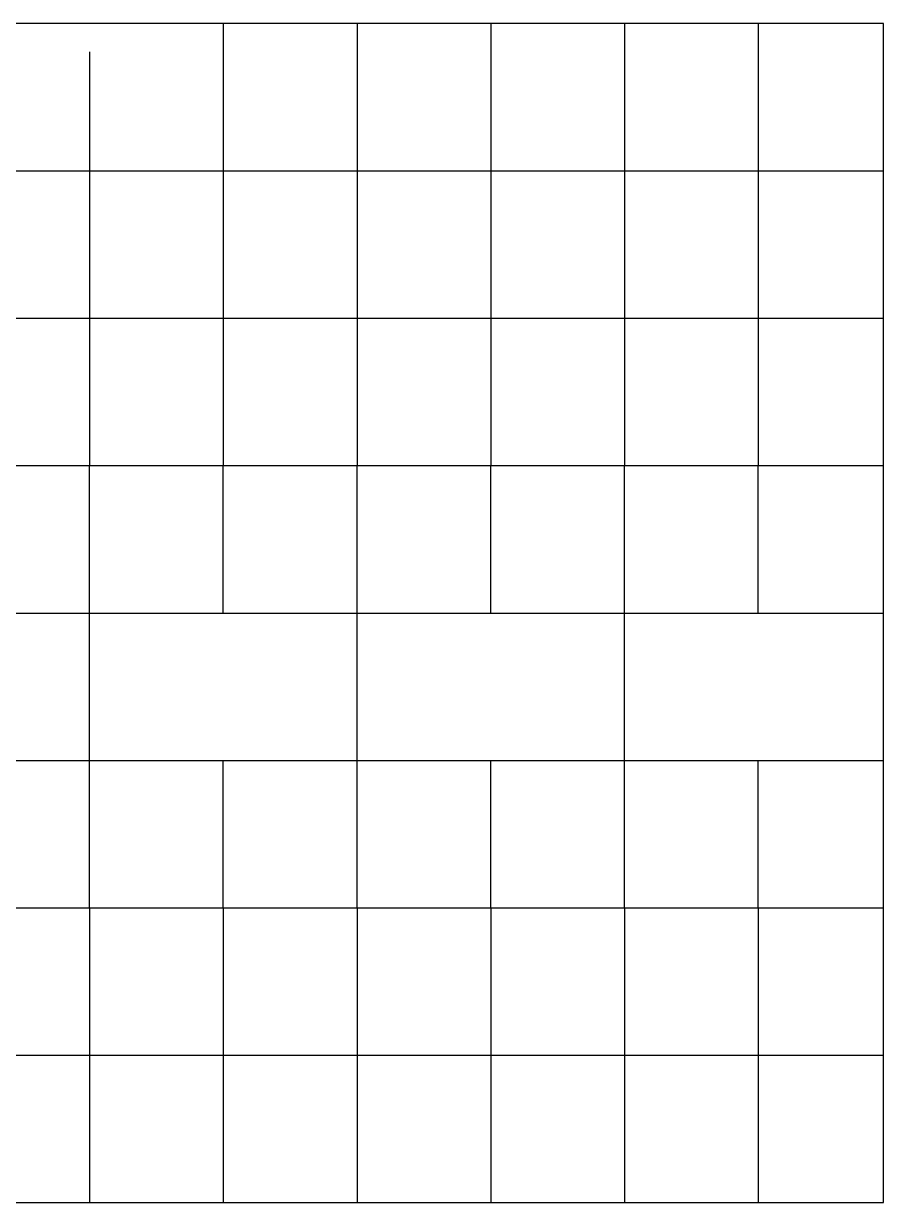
# Model space of a CAD drawing. Extents: x 0 to 304, y 0 to 158.
# Drawn here: x 265.9 to 303.5, y 106 to 157.6 of the extents above; entities that cross this region are included whole.
import ezdxf

# ---------------------------------------------------------------- set-up
doc = ezdxf.new("R2010")
doc.units = 0

msp = doc.modelspace()

# ---------------------------------------------------------------- linework, layer by layer
at = {"layer": '2xDUENQ T250SP40'}
for p, q in [((268.8, 131.8, 4.8), (268.8, 138.25, 4.8)), ((268.8, 131.8, 9.6), (268.8, 138.25, 9.6)), ((268.8, 131.8, 14.4), (268.8, 138.25, 14.4)), ((280.5, 131.8, 4.8), (280.5, 138.25, 4.8)), ((280.5, 131.8, 9.6), (280.5, 138.25, 9.6)), ((280.5, 131.8, 14.4), (280.5, 138.25, 14.4)), ((292.2, 131.8, 4.8), (292.2, 138.25, 4.8)), ((292.2, 131.8, 9.6), (292.2, 138.25, 9.6)), ((292.2, 131.8, 14.4), (292.2, 138.25, 14.4)), ((268.8, 118.9, 4.8), (268.8, 125.35, 4.8)), ((268.8, 118.9, 9.6), (268.8, 125.35, 9.6)), ((268.8, 118.9, 14.4), (268.8, 125.35, 14.4)), ((280.5, 118.9, 4.8), (280.5, 125.35, 4.8)), ((280.5, 118.9, 9.6), (280.5, 125.35, 9.6)), ((280.5, 118.9, 14.4), (280.5, 125.35, 14.4)), ((292.2, 118.9, 4.8), (292.2, 125.35, 4.8)), ((292.2, 118.9, 9.6), (292.2, 125.35, 9.6)), ((292.2, 118.9, 14.4), (292.2, 125.35, 14.4))]:
    msp.add_line(p, q, dxfattribs=at)
at = {"layer": '2xDUENQ T450SP30'}
for p, q in [((263.85, 151.15, 4.8), (267.9, 151.15, 4.8)), ((263.85, 151.15, 9.6), (267.9, 151.15, 9.6)), ((263.85, 151.15, 14.4), (267.9, 151.15, 14.4)), ((275.55, 151.15, 4.8), (279.6, 151.15, 4.8)), ((275.55, 151.15, 9.6), (279.6, 151.15, 9.6)), ((275.55, 151.15, 14.4), (279.6, 151.15, 14.4)), ((287.25, 151.15, 4.8), (291.3, 151.15, 4.8)), ((287.25, 151.15, 9.6), (291.3, 151.15, 9.6)), ((287.25, 151.15, 14.4), (291.3, 151.15, 14.4)), ((298.95, 151.15, 4.8), (303.525, 151.15, 4.8)), ((298.95, 151.15, 9.6), (303.525, 151.15, 9.6)), ((298.95, 151.15, 14.4), (303.525, 151.15, 14.4)), ((263.85, 144.7, 4.8), (267.9, 144.7, 4.8)), ((263.85, 144.7, 9.6), (267.9, 144.7, 9.6)), ((263.85, 144.7, 14.4), (267.9, 144.7, 14.4)), ((275.55, 144.7, 4.8), (279.6, 144.7, 4.8)), ((275.55, 144.7, 9.6), (279.6, 144.7, 9.6)), ((275.55, 144.7, 14.4), (279.6, 144.7, 14.4)), ((287.25, 144.7, 4.8), (291.3, 144.7, 4.8)), ((287.25, 144.7, 9.6), (291.3, 144.7, 9.6)), ((287.25, 144.7, 14.4), (291.3, 144.7, 14.4)), ((298.95, 144.7, 4.8), (303.525, 144.7, 4.8)), ((298.95, 144.7, 9.6), (303.525, 144.7, 9.6)), ((298.95, 144.7, 14.4), (303.525, 144.7, 14.4)), ((263.85, 138.25, 4.8), (267.9, 138.25, 4.8)), ((263.85, 138.25, 9.6), (267.9, 138.25, 9.6)), ((263.85, 138.25, 14.4), (267.9, 138.25, 14.4)), ((275.55, 138.25, 4.8), (279.6, 138.25, 4.8)), ((275.55, 138.25, 9.6), (279.6, 138.25, 9.6)), ((275.55, 138.25, 14.4), (279.6, 138.25, 14.4)), ((287.25, 138.25, 4.8), (291.3, 138.25, 4.8)), ((287.25, 138.25, 9.6), (291.3, 138.25, 9.6)), ((287.25, 138.25, 14.4), (291.3, 138.25, 14.4)), ((298.95, 138.25, 4.8), (303.525, 138.25, 4.8)), ((298.95, 138.25, 9.6), (303.525, 138.25, 9.6)), ((298.95, 138.25, 14.4), (303.525, 138.25, 14.4)), ((263.85, 131.8, 4.8), (267.9, 131.8, 4.8)), ((263.85, 131.8, 9.6), (267.9, 131.8, 9.6)), ((263.85, 131.8, 14.4), (267.9, 131.8, 14.4)), ((275.55, 131.8, 4.8), (279.6, 131.8, 4.8)), ((275.55, 131.8, 9.6), (279.6, 131.8, 9.6)), ((275.55, 131.8, 14.4), (279.6, 131.8, 14.4)), ((287.25, 131.8, 4.8), (291.3, 131.8, 4.8)), ((287.25, 131.8, 9.6), (291.3, 131.8, 9.6)), ((287.25, 131.8, 14.4), (291.3, 131.8, 14.4)), ((298.95, 131.8, 4.8), (303.525, 131.8, 4.8)), ((298.95, 131.8, 9.6), (303.525, 131.8, 9.6)), ((298.95, 131.8, 14.4), (303.525, 131.8, 14.4)), ((263.85, 125.35, 4.8), (267.9, 125.35, 4.8)), ((263.85, 125.35, 9.6), (267.9, 125.35, 9.6)), ((263.85, 125.35, 14.4), (267.9, 125.35, 14.4)), ((275.55, 125.35, 4.8), (279.6, 125.35, 4.8)), ((275.55, 125.35, 9.6), (279.6, 125.35, 9.6)), ((275.55, 125.35, 14.4), (279.6, 125.35, 14.4)), ((287.25, 125.35, 4.8), (291.3, 125.35, 4.8)), ((287.25, 125.35, 9.6), (291.3, 125.35, 9.6)), ((287.25, 125.35, 14.4), (291.3, 125.35, 14.4)), ((298.95, 125.35, 4.8), (303.525, 125.35, 4.8)), ((298.95, 125.35, 9.6), (303.525, 125.35, 9.6)), ((298.95, 125.35, 14.4), (303.525, 125.35, 14.4)), ((263.85, 118.9, 4.8), (267.9, 118.9, 4.8)), ((263.85, 118.9, 9.6), (267.9, 118.9, 9.6)), ((263.85, 118.9, 14.4), (267.9, 118.9, 14.4)), ((275.55, 118.9, 4.8), (279.6, 118.9, 4.8)), ((275.55, 118.9, 9.6), (279.6, 118.9, 9.6)), ((275.55, 118.9, 14.4), (279.6, 118.9, 14.4)), ((287.25, 118.9, 4.8), (291.3, 118.9, 4.8)), ((287.25, 118.9, 9.6), (291.3, 118.9, 9.6)), ((287.25, 118.9, 14.4), (291.3, 118.9, 14.4)), ((298.95, 118.9, 4.8), (303.525, 118.9, 4.8)), ((298.95, 118.9, 9.6), (303.525, 118.9, 9.6)), ((298.95, 118.9, 14.4), (303.525, 118.9, 14.4)), ((263.85, 112.45, 4.8), (267.9, 112.45, 4.8)), ((263.85, 112.45, 9.6), (267.9, 112.45, 9.6)), ((263.85, 112.45, 14.4), (267.9, 112.45, 14.4)), ((275.55, 112.45, 4.8), (279.6, 112.45, 4.8)), ((275.55, 112.45, 9.6), (279.6, 112.45, 9.6)), ((275.55, 112.45, 14.4), (279.6, 112.45, 14.4)), ((287.25, 112.45, 4.8), (291.3, 112.45, 4.8)), ((287.25, 112.45, 9.6), (291.3, 112.45, 9.6)), ((287.25, 112.45, 14.4), (291.3, 112.45, 14.4)), ((298.95, 112.45, 4.8), (303.525, 112.45, 4.8)), ((298.95, 112.45, 9.6), (303.525, 112.45, 9.6)), ((298.95, 112.45, 14.4), (303.525, 112.45, 14.4))]:
    msp.add_line(p, q, dxfattribs=at)
at = {"layer": '2xDUENQ T450SP40'}
for p, q in [((267.9, 151.15, 14.4), (268.8, 151.15, 14.4)), ((268.8, 151.15, 14.4), (274.65, 151.15, 14.4)), ((274.65, 151.15, 14.4), (275.55, 151.15, 14.4)), ((279.6, 151.15, 14.4), (280.5, 151.15, 14.4)), ((280.5, 151.15, 14.4), (286.35, 151.15, 14.4)), ((286.35, 151.15, 14.4), (287.25, 151.15, 14.4)), ((291.3, 151.15, 4.8), (292.2, 151.15, 4.8)), ((291.3, 151.15, 9.6), (292.2, 151.15, 9.6)), ((291.3, 151.15, 14.4), (292.2, 151.15, 14.4)), ((292.2, 151.15, 4.8), (298.05, 151.15, 4.8)), ((292.2, 151.15, 9.6), (298.05, 151.15, 9.6)), ((292.2, 151.15, 14.4), (298.05, 151.15, 14.4)), ((298.05, 151.15, 4.8), (298.95, 151.15, 4.8)), ((298.05, 151.15, 9.6), (298.95, 151.15, 9.6)), ((298.05, 151.15, 14.4), (298.95, 151.15, 14.4)), ((267.9, 144.7, 14.4), (268.8, 144.7, 14.4)), ((268.8, 144.7, 14.4), (274.65, 144.7, 14.4)), ((274.65, 144.7, 14.4), (275.55, 144.7, 14.4)), ((279.6, 144.7, 14.4), (280.5, 144.7, 14.4)), ((280.5, 144.7, 14.4), (286.35, 144.7, 14.4)), ((286.35, 144.7, 14.4), (287.25, 144.7, 14.4)), ((291.3, 144.7, 4.8), (292.2, 144.7, 4.8)), ((291.3, 144.7, 9.6), (292.2, 144.7, 9.6)), ((291.3, 144.7, 14.4), (292.2, 144.7, 14.4)), ((292.2, 144.7, 4.8), (298.05, 144.7, 4.8)), ((292.2, 144.7, 9.6), (298.05, 144.7, 9.6)), ((292.2, 144.7, 14.4), (298.05, 144.7, 14.4)), ((298.05, 144.7, 4.8), (298.95, 144.7, 4.8)), ((298.05, 144.7, 9.6), (298.95, 144.7, 9.6)), ((298.05, 144.7, 14.4), (298.95, 144.7, 14.4)), ((267.9, 138.25, 14.4), (268.8, 138.25, 14.4)), ((268.8, 138.25, 14.4), (274.65, 138.25, 14.4)), ((274.65, 138.25, 14.4), (275.55, 138.25, 14.4)), ((279.6, 138.25, 14.4), (280.5, 138.25, 14.4)), ((280.5, 138.25, 14.4), (286.35, 138.25, 14.4)), ((286.35, 138.25, 14.4), (287.25, 138.25, 14.4)), ((291.3, 138.25, 4.8), (292.2, 138.25, 4.8)), ((291.3, 138.25, 9.6), (292.2, 138.25, 9.6)), ((291.3, 138.25, 14.4), (292.2, 138.25, 14.4)), ((292.2, 138.25, 4.8), (298.05, 138.25, 4.8)), ((292.2, 138.25, 9.6), (298.05, 138.25, 9.6)), ((292.2, 138.25, 14.4), (298.05, 138.25, 14.4)), ((298.05, 138.25, 4.8), (298.95, 138.25, 4.8)), ((298.05, 138.25, 9.6), (298.95, 138.25, 9.6)), ((298.05, 138.25, 14.4), (298.95, 138.25, 14.4)), ((267.9, 131.8, 14.4), (268.8, 131.8, 14.4)), ((268.8, 131.8, 14.4), (274.65, 131.8, 14.4)), ((274.65, 131.8, 14.4), (275.55, 131.8, 14.4)), ((279.6, 131.8, 14.4), (280.5, 131.8, 14.4)), ((280.5, 131.8, 14.4), (286.35, 131.8, 14.4)), ((286.35, 131.8, 14.4), (287.25, 131.8, 14.4)), ((291.3, 131.8, 4.8), (292.2, 131.8, 4.8)), ((291.3, 131.8, 9.6), (292.2, 131.8, 9.6)), ((291.3, 131.8, 14.4), (292.2, 131.8, 14.4)), ((292.2, 131.8, 4.8), (298.05, 131.8, 4.8)), ((292.2, 131.8, 9.6), (298.05, 131.8, 9.6)), ((292.2, 131.8, 14.4), (298.05, 131.8, 14.4)), ((298.05, 131.8, 4.8), (298.95, 131.8, 4.8)), ((298.05, 131.8, 9.6), (298.95, 131.8, 9.6)), ((298.05, 131.8, 14.4), (298.95, 131.8, 14.4)), ((267.9, 125.35, 14.4), (268.8, 125.35, 14.4)), ((268.8, 125.35, 14.4), (274.65, 125.35, 14.4)), ((274.65, 125.35, 14.4), (275.55, 125.35, 14.4)), ((279.6, 125.35, 14.4), (280.5, 125.35, 14.4)), ((280.5, 125.35, 14.4), (286.35, 125.35, 14.4)), ((286.35, 125.35, 14.4), (287.25, 125.35, 14.4)), ((291.3, 125.35, 4.8), (292.2, 125.35, 4.8)), ((291.3, 125.35, 9.6), (292.2, 125.35, 9.6)), ((291.3, 125.35, 14.4), (292.2, 125.35, 14.4)), ((292.2, 125.35, 4.8), (298.05, 125.35, 4.8)), ((292.2, 125.35, 9.6), (298.05, 125.35, 9.6)), ((292.2, 125.35, 14.4), (298.05, 125.35, 14.4)), ((298.05, 125.35, 4.8), (298.95, 125.35, 4.8)), ((298.05, 125.35, 9.6), (298.95, 125.35, 9.6)), ((298.05, 125.35, 14.4), (298.95, 125.35, 14.4)), ((267.9, 118.9, 14.4), (268.8, 118.9, 14.4)), ((268.8, 118.9, 14.4), (274.65, 118.9, 14.4)), ((274.65, 118.9, 14.4), (275.55, 118.9, 14.4)), ((279.6, 118.9, 14.4), (280.5, 118.9, 14.4)), ((280.5, 118.9, 14.4), (286.35, 118.9, 14.4)), ((286.35, 118.9, 14.4), (287.25, 118.9, 14.4)), ((291.3, 118.9, 4.8), (292.2, 118.9, 4.8)), ((291.3, 118.9, 9.6), (292.2, 118.9, 9.6)), ((291.3, 118.9, 14.4), (292.2, 118.9, 14.4)), ((292.2, 118.9, 4.8), (298.05, 118.9, 4.8)), ((292.2, 118.9, 9.6), (298.05, 118.9, 9.6)), ((292.2, 118.9, 14.4), (298.05, 118.9, 14.4)), ((298.05, 118.9, 4.8), (298.95, 118.9, 4.8)), ((298.05, 118.9, 9.6), (298.95, 118.9, 9.6)), ((298.05, 118.9, 14.4), (298.95, 118.9, 14.4)), ((267.9, 112.45, 14.4), (268.8, 112.45, 14.4)), ((268.8, 112.45, 14.4), (274.65, 112.45, 14.4)), ((274.65, 112.45, 14.4), (275.55, 112.45, 14.4)), ((279.6, 112.45, 14.4), (280.5, 112.45, 14.4)), ((280.5, 112.45, 14.4), (286.35, 112.45, 14.4)), ((286.35, 112.45, 14.4), (287.25, 112.45, 14.4)), ((291.3, 112.45, 4.8), (292.2, 112.45, 4.8)), ((291.3, 112.45, 9.6), (292.2, 112.45, 9.6)), ((291.3, 112.45, 14.4), (292.2, 112.45, 14.4)), ((292.2, 112.45, 4.8), (298.05, 112.45, 4.8)), ((292.2, 112.45, 9.6), (298.05, 112.45, 9.6)), ((292.2, 112.45, 14.4), (298.05, 112.45, 14.4)), ((298.05, 112.45, 4.8), (298.95, 112.45, 4.8)), ((298.05, 112.45, 9.6), (298.95, 112.45, 9.6)), ((298.05, 112.45, 14.4), (298.95, 112.45, 14.4))]:
    msp.add_line(p, q, dxfattribs=at)
at = {"layer": '2xDUENQ T450SP50'}
for p, q in [((267.9, 151.15, 4.8), (268.8, 151.15, 4.8)), ((267.9, 151.15, 9.6), (268.8, 151.15, 9.6)), ((268.8, 151.15, 4.8), (274.65, 151.15, 4.8)), ((268.8, 151.15, 9.6), (274.65, 151.15, 9.6)), ((274.65, 151.15, 4.8), (275.55, 151.15, 4.8)), ((274.65, 151.15, 9.6), (275.55, 151.15, 9.6)), ((279.6, 151.15, 4.8), (280.5, 151.15, 4.8)), ((279.6, 151.15, 9.6), (280.5, 151.15, 9.6)), ((280.5, 151.15, 4.8), (286.35, 151.15, 4.8)), ((280.5, 151.15, 9.6), (286.35, 151.15, 9.6)), ((286.35, 151.15, 4.8), (287.25, 151.15, 4.8)), ((286.35, 151.15, 9.6), (287.25, 151.15, 9.6)), ((267.9, 144.7, 4.8), (268.8, 144.7, 4.8)), ((267.9, 144.7, 9.6), (268.8, 144.7, 9.6)), ((268.8, 144.7, 4.8), (274.65, 144.7, 4.8)), ((268.8, 144.7, 9.6), (274.65, 144.7, 9.6)), ((274.65, 144.7, 4.8), (275.55, 144.7, 4.8)), ((274.65, 144.7, 9.6), (275.55, 144.7, 9.6)), ((279.6, 144.7, 4.8), (280.5, 144.7, 4.8)), ((279.6, 144.7, 9.6), (280.5, 144.7, 9.6)), ((280.5, 144.7, 4.8), (286.35, 144.7, 4.8)), ((280.5, 144.7, 9.6), (286.35, 144.7, 9.6)), ((286.35, 144.7, 4.8), (287.25, 144.7, 4.8)), ((286.35, 144.7, 9.6), (287.25, 144.7, 9.6)), ((267.9, 138.25, 4.8), (268.8, 138.25, 4.8)), ((267.9, 138.25, 9.6), (268.8, 138.25, 9.6)), ((268.8, 138.25, 4.8), (274.65, 138.25, 4.8)), ((268.8, 138.25, 9.6), (274.65, 138.25, 9.6)), ((274.65, 138.25, 4.8), (275.55, 138.25, 4.8)), ((274.65, 138.25, 9.6), (275.55, 138.25, 9.6)), ((279.6, 138.25, 4.8), (280.5, 138.25, 4.8)), ((279.6, 138.25, 9.6), (280.5, 138.25, 9.6)), ((280.5, 138.25, 4.8), (286.35, 138.25, 4.8)), ((280.5, 138.25, 9.6), (286.35, 138.25, 9.6)), ((286.35, 138.25, 4.8), (287.25, 138.25, 4.8)), ((286.35, 138.25, 9.6), (287.25, 138.25, 9.6)), ((267.9, 131.8, 4.8), (268.8, 131.8, 4.8)), ((267.9, 131.8, 9.6), (268.8, 131.8, 9.6)), ((268.8, 131.8, 4.8), (274.65, 131.8, 4.8)), ((268.8, 131.8, 9.6), (274.65, 131.8, 9.6)), ((274.65, 131.8, 4.8), (275.55, 131.8, 4.8)), ((274.65, 131.8, 9.6), (275.55, 131.8, 9.6)), ((279.6, 131.8, 4.8), (280.5, 131.8, 4.8)), ((279.6, 131.8, 9.6), (280.5, 131.8, 9.6)), ((280.5, 131.8, 4.8), (286.35, 131.8, 4.8)), ((280.5, 131.8, 9.6), (286.35, 131.8, 9.6)), ((286.35, 131.8, 4.8), (287.25, 131.8, 4.8)), ((286.35, 131.8, 9.6), (287.25, 131.8, 9.6)), ((267.9, 125.35, 4.8), (268.8, 125.35, 4.8)), ((267.9, 125.35, 9.6), (268.8, 125.35, 9.6)), ((268.8, 125.35, 4.8), (274.65, 125.35, 4.8)), ((268.8, 125.35, 9.6), (274.65, 125.35, 9.6)), ((274.65, 125.35, 4.8), (275.55, 125.35, 4.8)), ((274.65, 125.35, 9.6), (275.55, 125.35, 9.6)), ((279.6, 125.35, 4.8), (280.5, 125.35, 4.8)), ((279.6, 125.35, 9.6), (280.5, 125.35, 9.6)), ((280.5, 125.35, 4.8), (286.35, 125.35, 4.8)), ((280.5, 125.35, 9.6), (286.35, 125.35, 9.6)), ((286.35, 125.35, 4.8), (287.25, 125.35, 4.8)), ((286.35, 125.35, 9.6), (287.25, 125.35, 9.6)), ((267.9, 118.9, 4.8), (268.8, 118.9, 4.8)), ((267.9, 118.9, 9.6), (268.8, 118.9, 9.6)), ((268.8, 118.9, 4.8), (274.65, 118.9, 4.8)), ((268.8, 118.9, 9.6), (274.65, 118.9, 9.6)), ((274.65, 118.9, 4.8), (275.55, 118.9, 4.8)), ((274.65, 118.9, 9.6), (275.55, 118.9, 9.6)), ((279.6, 118.9, 4.8), (280.5, 118.9, 4.8)), ((279.6, 118.9, 9.6), (280.5, 118.9, 9.6)), ((280.5, 118.9, 4.8), (286.35, 118.9, 4.8)), ((280.5, 118.9, 9.6), (286.35, 118.9, 9.6)), ((286.35, 118.9, 4.8), (287.25, 118.9, 4.8)), ((286.35, 118.9, 9.6), (287.25, 118.9, 9.6)), ((267.9, 112.45, 4.8), (268.8, 112.45, 4.8)), ((267.9, 112.45, 9.6), (268.8, 112.45, 9.6)), ((268.8, 112.45, 4.8), (274.65, 112.45, 4.8)), ((268.8, 112.45, 9.6), (274.65, 112.45, 9.6)), ((274.65, 112.45, 4.8), (275.55, 112.45, 4.8)), ((274.65, 112.45, 9.6), (275.55, 112.45, 9.6)), ((279.6, 112.45, 4.8), (280.5, 112.45, 4.8)), ((279.6, 112.45, 9.6), (280.5, 112.45, 9.6)), ((280.5, 112.45, 4.8), (286.35, 112.45, 4.8)), ((280.5, 112.45, 9.6), (286.35, 112.45, 9.6)), ((286.35, 112.45, 4.8), (287.25, 112.45, 4.8)), ((286.35, 112.45, 9.6), (287.25, 112.45, 9.6))]:
    msp.add_line(p, q, dxfattribs=at)
at = {"layer": 'DUENQ T250SP40'}
for p, q in [((274.65, 157.6, 4.8), (274.65, 156.359, 4.8)), ((274.65, 157.6, 9.6), (274.65, 156.359, 9.6)), ((274.65, 157.6, 14.4), (274.65, 156.359, 14.4)), ((280.5, 157.6, 4.8), (280.5, 151.15, 4.8)), ((280.5, 157.6, 9.6), (280.5, 151.15, 9.6)), ((280.5, 157.6, 14.4), (280.5, 151.15, 14.4)), ((286.35, 157.6, 4.8), (286.35, 151.15, 4.8)), ((286.35, 157.6, 9.6), (286.35, 151.15, 9.6)), ((286.35, 157.6, 14.4), (286.35, 151.15, 14.4)), ((292.2, 157.6, 4.8), (292.2, 151.15, 4.8)), ((292.2, 157.6, 9.6), (292.2, 151.15, 9.6)), ((292.2, 157.6, 14.4), (292.2, 151.15, 14.4)), ((298.05, 157.6, 4.8), (298.05, 151.15, 4.8)), ((298.05, 157.6, 9.6), (298.05, 151.15, 9.6)), ((298.05, 157.6, 14.4), (298.05, 151.15, 14.4)), ((268.8, 156.359, 4.8), (268.8, 151.15, 4.8)), ((268.8, 156.359, 9.6), (268.8, 151.15, 9.6)), ((268.8, 156.359, 14.4), (268.8, 151.15, 14.4)), ((274.65, 156.359, 4.8), (274.65, 151.15, 4.8)), ((274.65, 156.359, 9.6), (274.65, 151.15, 9.6)), ((274.65, 156.359, 14.4), (274.65, 151.15, 14.4)), ((268.8, 151.15, 4.8), (268.8, 144.7, 4.8)), ((268.8, 151.15, 9.6), (268.8, 144.7, 9.6)), ((268.8, 151.15, 14.4), (268.8, 144.7, 14.4)), ((274.65, 151.15, 4.8), (274.65, 144.7, 4.8)), ((274.65, 151.15, 9.6), (274.65, 144.7, 9.6)), ((274.65, 151.15, 14.4), (274.65, 144.7, 14.4)), ((280.5, 151.15, 4.8), (280.5, 144.7, 4.8)), ((280.5, 151.15, 9.6), (280.5, 144.7, 9.6)), ((280.5, 151.15, 14.4), (280.5, 144.7, 14.4)), ((286.35, 151.15, 4.8), (286.35, 144.7, 4.8)), ((286.35, 151.15, 9.6), (286.35, 144.7, 9.6)), ((286.35, 151.15, 14.4), (286.35, 144.7, 14.4)), ((292.2, 151.15, 4.8), (292.2, 144.7, 4.8)), ((292.2, 151.15, 9.6), (292.2, 144.7, 9.6)), ((292.2, 151.15, 14.4), (292.2, 144.7, 14.4)), ((298.05, 151.15, 4.8), (298.05, 144.7, 4.8)), ((298.05, 151.15, 9.6), (298.05, 144.7, 9.6)), ((298.05, 151.15, 14.4), (298.05, 144.7, 14.4)), ((268.8, 144.7, 4.8), (268.8, 138.25, 4.8)), ((268.8, 144.7, 9.6), (268.8, 138.25, 9.6)), ((268.8, 144.7, 14.4), (268.8, 138.25, 14.4)), ((274.65, 144.7, 4.8), (274.65, 138.25, 4.8)), ((274.65, 144.7, 9.6), (274.65, 138.25, 9.6)), ((274.65, 144.7, 14.4), (274.65, 138.25, 14.4)), ((280.5, 144.7, 4.8), (280.5, 138.25, 4.8)), ((280.5, 144.7, 9.6), (280.5, 138.25, 9.6)), ((280.5, 144.7, 14.4), (280.5, 138.25, 14.4)), ((286.35, 144.7, 4.8), (286.35, 138.25, 4.8)), ((286.35, 144.7, 9.6), (286.35, 138.25, 9.6)), ((286.35, 144.7, 14.4), (286.35, 138.25, 14.4)), ((292.2, 144.7, 4.8), (292.2, 138.25, 4.8)), ((292.2, 144.7, 9.6), (292.2, 138.25, 9.6)), ((292.2, 144.7, 14.4), (292.2, 138.25, 14.4)), ((298.05, 144.7, 4.8), (298.05, 138.25, 4.8)), ((298.05, 144.7, 9.6), (298.05, 138.25, 9.6)), ((298.05, 144.7, 14.4), (298.05, 138.25, 14.4)), ((274.65, 131.8, 4.8), (274.65, 138.25, 4.8)), ((274.65, 131.8, 9.6), (274.65, 138.25, 9.6)), ((274.65, 131.8, 14.4), (274.65, 138.25, 14.4)), ((286.35, 131.8, 4.8), (286.35, 138.25, 4.8)), ((286.35, 131.8, 9.6), (286.35, 138.25, 9.6)), ((286.35, 131.8, 14.4), (286.35, 138.25, 14.4)), ((298.05, 131.8, 4.8), (298.05, 138.25, 4.8)), ((298.05, 131.8, 9.6), (298.05, 138.25, 9.6)), ((298.05, 131.8, 14.4), (298.05, 138.25, 14.4)), ((268.8, 125.35, 4.8), (268.8, 131.8, 4.8)), ((268.8, 125.35, 9.6), (268.8, 131.8, 9.6)), ((268.8, 125.35, 14.4), (268.8, 131.8, 14.4)), ((280.5, 125.35, 4.8), (280.5, 131.8, 4.8)), ((280.5, 125.35, 9.6), (280.5, 131.8, 9.6)), ((280.5, 125.35, 14.4), (280.5, 131.8, 14.4)), ((292.2, 125.35, 4.8), (292.2, 131.8, 4.8)), ((292.2, 125.35, 9.6), (292.2, 131.8, 9.6)), ((292.2, 125.35, 14.4), (292.2, 131.8, 14.4)), ((274.65, 118.9, 4.8), (274.65, 125.35, 4.8)), ((274.65, 118.9, 9.6), (274.65, 125.35, 9.6)), ((274.65, 118.9, 14.4), (274.65, 125.35, 14.4)), ((286.35, 118.9, 4.8), (286.35, 125.35, 4.8)), ((286.35, 118.9, 9.6), (286.35, 125.35, 9.6)), ((286.35, 118.9, 14.4), (286.35, 125.35, 14.4)), ((298.05, 118.9, 4.8), (298.05, 125.35, 4.8)), ((298.05, 118.9, 9.6), (298.05, 125.35, 9.6)), ((298.05, 118.9, 14.4), (298.05, 125.35, 14.4)), ((268.8, 118.9, 4.8), (268.8, 112.45, 4.8)), ((268.8, 118.9, 9.6), (268.8, 112.45, 9.6)), ((268.8, 118.9, 14.4), (268.8, 112.45, 14.4)), ((274.65, 118.9, 4.8), (274.65, 112.45, 4.8)), ((274.65, 118.9, 9.6), (274.65, 112.45, 9.6)), ((274.65, 118.9, 14.4), (274.65, 112.45, 14.4)), ((280.5, 118.9, 4.8), (280.5, 112.45, 4.8)), ((280.5, 118.9, 9.6), (280.5, 112.45, 9.6)), ((280.5, 118.9, 14.4), (280.5, 112.45, 14.4)), ((286.35, 118.9, 4.8), (286.35, 112.45, 4.8)), ((286.35, 118.9, 9.6), (286.35, 112.45, 9.6)), ((286.35, 118.9, 14.4), (286.35, 112.45, 14.4)), ((292.2, 118.9, 4.8), (292.2, 112.45, 4.8)), ((292.2, 118.9, 9.6), (292.2, 112.45, 9.6)), ((292.2, 118.9, 14.4), (292.2, 112.45, 14.4)), ((298.05, 118.9, 4.8), (298.05, 112.45, 4.8)), ((298.05, 118.9, 9.6), (298.05, 112.45, 9.6)), ((298.05, 118.9, 14.4), (298.05, 112.45, 14.4)), ((268.8, 112.45, 4.8), (268.8, 106, 4.8)), ((268.8, 112.45, 9.6), (268.8, 106, 9.6)), ((268.8, 112.45, 14.4), (268.8, 106, 14.4)), ((274.65, 112.45, 4.8), (274.65, 106, 4.8)), ((274.65, 112.45, 9.6), (274.65, 106, 9.6)), ((274.65, 112.45, 14.4), (274.65, 106, 14.4)), ((280.5, 112.45, 4.8), (280.5, 106, 4.8)), ((280.5, 112.45, 9.6), (280.5, 106, 9.6)), ((280.5, 112.45, 14.4), (280.5, 106, 14.4)), ((286.35, 112.45, 4.8), (286.35, 106, 4.8)), ((286.35, 112.45, 9.6), (286.35, 106, 9.6)), ((286.35, 112.45, 14.4), (286.35, 106, 14.4)), ((292.2, 112.45, 4.8), (292.2, 106, 4.8)), ((292.2, 112.45, 9.6), (292.2, 106, 9.6)), ((292.2, 112.45, 14.4), (292.2, 106, 14.4)), ((298.05, 112.45, 4.8), (298.05, 106, 4.8)), ((298.05, 112.45, 9.6), (298.05, 106, 9.6)), ((298.05, 112.45, 14.4), (298.05, 106, 14.4))]:
    msp.add_line(p, q, dxfattribs=at)
at = {"layer": 'QRO 200x5 K'}
for p, q in [((303.525, 157.6), (303.525, 157.6, 4.8)), ((303.525, 157.6, 4.8), (303.525, 157.6, 9.6)), ((303.525, 157.6, 9.6), (303.525, 157.6, 14.4)), ((303.525, 151.15), (303.525, 151.15, 4.8)), ((303.525, 151.15, 4.8), (303.525, 151.15, 9.6)), ((303.525, 151.15, 9.6), (303.525, 151.15, 14.4)), ((303.525, 144.7), (303.525, 144.7, 4.8)), ((303.525, 144.7, 4.8), (303.525, 144.7, 9.6)), ((303.525, 144.7, 9.6), (303.525, 144.7, 14.4)), ((303.525, 138.25), (303.525, 138.25, 4.8)), ((303.525, 138.25, 4.8), (303.525, 138.25, 9.6)), ((303.525, 138.25, 9.6), (303.525, 138.25, 14.4)), ((303.525, 131.8), (303.525, 131.8, 4.8)), ((303.525, 131.8, 4.8), (303.525, 131.8, 9.6)), ((303.525, 131.8, 9.6), (303.525, 131.8, 14.4)), ((303.525, 125.35), (303.525, 125.35, 4.8)), ((303.525, 125.35, 4.8), (303.525, 125.35, 9.6)), ((303.525, 125.35, 9.6), (303.525, 125.35, 14.4)), ((303.525, 118.9), (303.525, 118.9, 4.8)), ((303.525, 118.9, 4.8), (303.525, 118.9, 9.6)), ((303.525, 118.9, 9.6), (303.525, 118.9, 14.4)), ((303.525, 112.45), (303.525, 112.45, 4.8)), ((303.525, 112.45, 4.8), (303.525, 112.45, 9.6)), ((303.525, 112.45, 9.6), (303.525, 112.45, 14.4)), ((303.525, 106), (303.525, 106, 4.8)), ((303.525, 106, 4.8), (303.525, 106, 9.6)), ((303.525, 106, 9.6), (303.525, 106, 14.4))]:
    msp.add_line(p, q, dxfattribs=at)
at = {"layer": 'RRO 200x300x6'}
for p, q in [((268.8, 157.6), (268.8, 157.6, 4.8)), ((268.8, 157.6, 4.8), (268.8, 157.6, 9.6)), ((268.8, 157.6, 9.6), (268.8, 157.6, 14.4)), ((274.65, 157.6), (274.65, 157.6, 4.8)), ((274.65, 157.6, 4.8), (274.65, 157.6, 9.6)), ((274.65, 157.6, 9.6), (274.65, 157.6, 14.4)), ((280.5, 157.6), (280.5, 157.6, 4.8)), ((280.5, 157.6, 4.8), (280.5, 157.6, 9.6)), ((280.5, 157.6, 9.6), (280.5, 157.6, 14.4)), ((286.35, 157.6), (286.35, 157.6, 4.8)), ((286.35, 157.6, 4.8), (286.35, 157.6, 9.6)), ((286.35, 157.6, 9.6), (286.35, 157.6, 14.4)), ((292.2, 157.6), (292.2, 157.6, 4.8)), ((292.2, 157.6, 4.8), (292.2, 157.6, 9.6)), ((292.2, 157.6, 9.6), (292.2, 157.6, 14.4)), ((298.05, 157.6), (298.05, 157.6, 4.8)), ((298.05, 157.6, 4.8), (298.05, 157.6, 9.6)), ((298.05, 157.6, 9.6), (298.05, 157.6, 14.4)), ((268.8, 151.15), (268.8, 151.15, 4.8)), ((268.8, 151.15, 4.8), (268.8, 151.15, 9.6)), ((268.8, 151.15, 9.6), (268.8, 151.15, 14.4)), ((274.65, 151.15), (274.65, 151.15, 4.8)), ((274.65, 151.15, 4.8), (274.65, 151.15, 9.6)), ((274.65, 151.15, 9.6), (274.65, 151.15, 14.4)), ((280.5, 151.15), (280.5, 151.15, 4.8)), ((280.5, 151.15, 4.8), (280.5, 151.15, 9.6)), ((280.5, 151.15, 9.6), (280.5, 151.15, 14.4)), ((286.35, 151.15), (286.35, 151.15, 4.8)), ((286.35, 151.15, 4.8), (286.35, 151.15, 9.6)), ((286.35, 151.15, 9.6), (286.35, 151.15, 14.4)), ((292.2, 151.15), (292.2, 151.15, 4.8)), ((292.2, 151.15, 4.8), (292.2, 151.15, 9.6)), ((292.2, 151.15, 9.6), (292.2, 151.15, 14.4)), ((298.05, 151.15), (298.05, 151.15, 4.8)), ((298.05, 151.15, 4.8), (298.05, 151.15, 9.6)), ((298.05, 151.15, 9.6), (298.05, 151.15, 14.4)), ((268.8, 144.7), (268.8, 144.7, 4.8)), ((268.8, 144.7, 4.8), (268.8, 144.7, 9.6)), ((268.8, 144.7, 9.6), (268.8, 144.7, 14.4)), ((274.65, 144.7), (274.65, 144.7, 4.8)), ((274.65, 144.7, 4.8), (274.65, 144.7, 9.6)), ((274.65, 144.7, 9.6), (274.65, 144.7, 14.4)), ((280.5, 144.7), (280.5, 144.7, 4.8)), ((280.5, 144.7, 4.8), (280.5, 144.7, 9.6)), ((280.5, 144.7, 9.6), (280.5, 144.7, 14.4)), ((286.35, 144.7), (286.35, 144.7, 4.8)), ((286.35, 144.7, 4.8), (286.35, 144.7, 9.6)), ((286.35, 144.7, 9.6), (286.35, 144.7, 14.4)), ((292.2, 144.7), (292.2, 144.7, 4.8)), ((292.2, 144.7, 4.8), (292.2, 144.7, 9.6)), ((292.2, 144.7, 9.6), (292.2, 144.7, 14.4)), ((298.05, 144.7), (298.05, 144.7, 4.8)), ((298.05, 144.7, 4.8), (298.05, 144.7, 9.6)), ((298.05, 144.7, 9.6), (298.05, 144.7, 14.4)), ((268.8, 138.25), (268.8, 138.25, 4.8)), ((268.8, 138.25, 4.8), (268.8, 138.25, 9.6)), ((268.8, 138.25, 9.6), (268.8, 138.25, 14.4)), ((274.65, 138.25), (274.65, 138.25, 4.8)), ((274.65, 138.25, 4.8), (274.65, 138.25, 9.6)), ((274.65, 138.25, 9.6), (274.65, 138.25, 14.4)), ((280.5, 138.25), (280.5, 138.25, 4.8)), ((280.5, 138.25, 4.8), (280.5, 138.25, 9.6)), ((280.5, 138.25, 9.6), (280.5, 138.25, 14.4)), ((286.35, 138.25), (286.35, 138.25, 4.8)), ((286.35, 138.25, 4.8), (286.35, 138.25, 9.6)), ((286.35, 138.25, 9.6), (286.35, 138.25, 14.4)), ((292.2, 138.25), (292.2, 138.25, 4.8)), ((292.2, 138.25, 4.8), (292.2, 138.25, 9.6)), ((292.2, 138.25, 9.6), (292.2, 138.25, 14.4)), ((298.05, 138.25), (298.05, 138.25, 4.8)), ((298.05, 138.25, 4.8), (298.05, 138.25, 9.6)), ((298.05, 138.25, 9.6), (298.05, 138.25, 14.4)), ((268.8, 131.8), (268.8, 131.8, 4.8)), ((268.8, 131.8, 4.8), (268.8, 131.8, 9.6)), ((268.8, 131.8, 9.6), (268.8, 131.8, 14.4)), ((274.65, 131.8), (274.65, 131.8, 4.8)), ((274.65, 131.8, 4.8), (274.65, 131.8, 9.6)), ((274.65, 131.8, 9.6), (274.65, 131.8, 14.4)), ((280.5, 131.8), (280.5, 131.8, 4.8)), ((280.5, 131.8, 4.8), (280.5, 131.8, 9.6)), ((280.5, 131.8, 9.6), (280.5, 131.8, 14.4)), ((286.35, 131.8), (286.35, 131.8, 4.8)), ((286.35, 131.8, 4.8), (286.35, 131.8, 9.6)), ((286.35, 131.8, 9.6), (286.35, 131.8, 14.4)), ((292.2, 131.8), (292.2, 131.8, 4.8)), ((292.2, 131.8, 4.8), (292.2, 131.8, 9.6)), ((292.2, 131.8, 9.6), (292.2, 131.8, 14.4)), ((298.05, 131.8), (298.05, 131.8, 4.8)), ((298.05, 131.8, 4.8), (298.05, 131.8, 9.6)), ((298.05, 131.8, 9.6), (298.05, 131.8, 14.4)), ((268.8, 125.35), (268.8, 125.35, 4.8)), ((268.8, 125.35, 4.8), (268.8, 125.35, 9.6)), ((268.8, 125.35, 9.6), (268.8, 125.35, 14.4)), ((274.65, 125.35), (274.65, 125.35, 4.8)), ((274.65, 125.35, 4.8), (274.65, 125.35, 9.6)), ((274.65, 125.35, 9.6), (274.65, 125.35, 14.4)), ((280.5, 125.35), (280.5, 125.35, 4.8)), ((280.5, 125.35, 4.8), (280.5, 125.35, 9.6)), ((280.5, 125.35, 9.6), (280.5, 125.35, 14.4)), ((286.35, 125.35), (286.35, 125.35, 4.8)), ((286.35, 125.35, 4.8), (286.35, 125.35, 9.6)), ((286.35, 125.35, 9.6), (286.35, 125.35, 14.4)), ((292.2, 125.35), (292.2, 125.35, 4.8)), ((292.2, 125.35, 4.8), (292.2, 125.35, 9.6)), ((292.2, 125.35, 9.6), (292.2, 125.35, 14.4)), ((298.05, 125.35), (298.05, 125.35, 4.8)), ((298.05, 125.35, 4.8), (298.05, 125.35, 9.6)), ((298.05, 125.35, 9.6), (298.05, 125.35, 14.4)), ((268.8, 118.9), (268.8, 118.9, 4.8)), ((268.8, 118.9, 4.8), (268.8, 118.9, 9.6)), ((268.8, 118.9, 9.6), (268.8, 118.9, 14.4)), ((274.65, 118.9), (274.65, 118.9, 4.8)), ((274.65, 118.9, 4.8), (274.65, 118.9, 9.6)), ((274.65, 118.9, 9.6), (274.65, 118.9, 14.4)), ((280.5, 118.9), (280.5, 118.9, 4.8)), ((280.5, 118.9, 4.8), (280.5, 118.9, 9.6)), ((280.5, 118.9, 9.6), (280.5, 118.9, 14.4)), ((286.35, 118.9), (286.35, 118.9, 4.8)), ((286.35, 118.9, 4.8), (286.35, 118.9, 9.6)), ((286.35, 118.9, 9.6), (286.35, 118.9, 14.4)), ((292.2, 118.9), (292.2, 118.9, 4.8)), ((292.2, 118.9, 4.8), (292.2, 118.9, 9.6)), ((292.2, 118.9, 9.6), (292.2, 118.9, 14.4)), ((298.05, 118.9), (298.05, 118.9, 4.8)), ((298.05, 118.9, 4.8), (298.05, 118.9, 9.6)), ((298.05, 118.9, 9.6), (298.05, 118.9, 14.4)), ((268.8, 112.45), (268.8, 112.45, 4.8)), ((268.8, 112.45, 4.8), (268.8, 112.45, 9.6)), ((268.8, 112.45, 9.6), (268.8, 112.45, 14.4)), ((274.65, 112.45), (274.65, 112.45, 4.8)), ((274.65, 112.45, 4.8), (274.65, 112.45, 9.6)), ((274.65, 112.45, 9.6), (274.65, 112.45, 14.4)), ((280.5, 112.45), (280.5, 112.45, 4.8)), ((280.5, 112.45, 4.8), (280.5, 112.45, 9.6)), ((280.5, 112.45, 9.6), (280.5, 112.45, 14.4)), ((286.35, 112.45), (286.35, 112.45, 4.8)), ((286.35, 112.45, 4.8), (286.35, 112.45, 9.6)), ((286.35, 112.45, 9.6), (286.35, 112.45, 14.4)), ((292.2, 112.45), (292.2, 112.45, 4.8)), ((292.2, 112.45, 4.8), (292.2, 112.45, 9.6)), ((292.2, 112.45, 9.6), (292.2, 112.45, 14.4)), ((298.05, 112.45), (298.05, 112.45, 4.8)), ((298.05, 112.45, 4.8), (298.05, 112.45, 9.6)), ((298.05, 112.45, 9.6), (298.05, 112.45, 14.4)), ((268.8, 106), (268.8, 106, 4.8)), ((268.8, 106, 4.8), (268.8, 106, 9.6)), ((268.8, 106, 9.6), (268.8, 106, 14.4)), ((274.65, 106), (274.65, 106, 4.8)), ((274.65, 106, 4.8), (274.65, 106, 9.6)), ((274.65, 106, 9.6), (274.65, 106, 14.4)), ((280.5, 106), (280.5, 106, 4.8)), ((280.5, 106, 4.8), (280.5, 106, 9.6)), ((280.5, 106, 9.6), (280.5, 106, 14.4)), ((286.35, 106), (286.35, 106, 4.8)), ((286.35, 106, 4.8), (286.35, 106, 9.6)), ((286.35, 106, 9.6), (286.35, 106, 14.4)), ((292.2, 106), (292.2, 106, 4.8)), ((292.2, 106, 4.8), (292.2, 106, 9.6)), ((292.2, 106, 9.6), (292.2, 106, 14.4)), ((298.05, 106), (298.05, 106, 4.8)), ((298.05, 106, 4.8), (298.05, 106, 9.6)), ((298.05, 106, 9.6), (298.05, 106, 14.4))]:
    msp.add_line(p, q, dxfattribs=at)
at = {"layer": 'shell'}
for points in [[(0.15, 106, 4.8), (303.525, 106, 4.8), (303.525, 157.6, 4.8), (0.15, 157.6, 4.8)], [(0.15, 106, 9.6), (303.525, 106, 9.6), (303.525, 157.6, 9.6), (0.15, 157.6, 9.6)], [(0.15, 106, 14.4), (303.525, 106, 14.4), (303.525, 157.6, 14.4), (0.15, 157.6, 14.4)]]:
    msp.add_3dface(points, dxfattribs=at)

doc.saveas('drawing.dxf')
